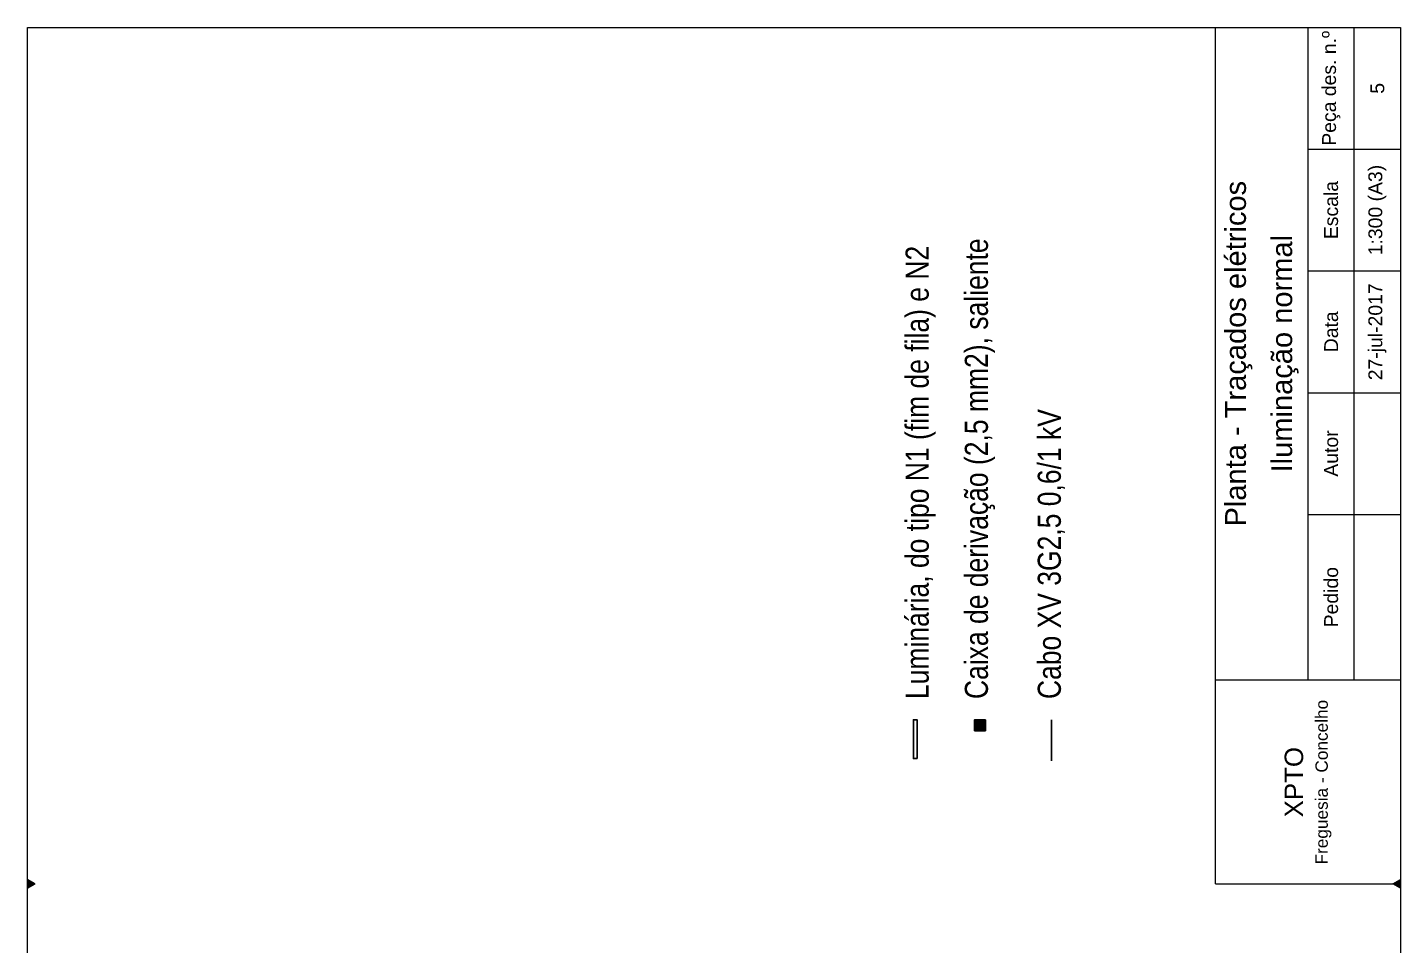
# Model space of a CAD drawing. Header units: millimetres. Extents: x -32 to 1412, y -324 to 2887.
# Drawn here: x 1207.4 to 1296.5, y 1895.6 to 1955.2 of the extents above; entities that cross this region are included whole.
import ezdxf

# ---------------------------------------------------------------- set-up
doc = ezdxf.new("R2010")
doc.units = ezdxf.units.MM
doc.header["$LTSCALE"] = 0.5
doc.layers.get('0').update_dxf_attribs({"linetype": 'CONTINUOUS'})
doc.layers.add('ESQUADRIA', color=7, linetype='CONTINUOUS')
doc.layers.add('luminarias', color=1, linetype='CONTINUOUS', lineweight=30)
doc.layers.add('quadros eletricos', color=3, linetype='CONTINUOUS', lineweight=30)
doc.styles.add('Arial nw', font='ARIALN.TTF')
doc.styles.add('ITED_3', font='romans.shx', dxfattribs={"width": 0.9, "height": 0.1})

msp = doc.modelspace()

# ---------------------------------------------------------------- hatches: boundary and pattern name
for points in [[(1207.902, 1899.585), (1207.403, 1899.873), (1207.403, 1899.297)], [(1296.016, 1899.585), (1296.515, 1899.873), (1296.515, 1899.297)]]:
    msp.add_hatch(color=7).paths.add_polyline_path(points)
at = {"layer": 'quadros eletricos', "ltscale": 10}
msp.add_hatch(color=256, dxfattribs=at).paths.add_polyline_path([(1269.571, 1910.231), (1268.866, 1910.231), (1268.866, 1909.526), (1269.571, 1909.526)])

# ---------------------------------------------------------------- linework, layer by layer
msp.add_line((1284.514, 1899.585), (1296.515, 1899.585))
at = {"color": 7}
for points in [[(1207.902, 1899.585), (1207.403, 1899.873), (1207.403, 1899.297)], [(1296.016, 1899.585), (1296.515, 1899.873), (1296.515, 1899.297)]]:
    msp.add_lwpolyline(points, close=True, dxfattribs=at)
at = {"layer": 'ESQUADRIA'}
for p, q in [((1207.403, 1829.015), (1207.403, 1955.163)), ((1207.403, 1955.163), (1296.515, 1955.163)), ((1284.514, 1899.585), (1284.514, 1955.163)), ((1290.514, 1912.819), (1290.514, 1955.163)), ((1293.515, 1912.819), (1293.515, 1955.163)), ((1296.515, 1955.163), (1296.515, 1892.084)), ((1290.514, 1947.263), (1296.515, 1947.263)), ((1290.514, 1939.363), (1296.515, 1939.363)), ((1290.514, 1931.462), (1296.515, 1931.462)), ((1290.514, 1923.562), (1296.515, 1923.562)), ((1290.514, 1912.819), (1290.514, 1923.562)), ((1284.514, 1912.819), (1296.515, 1912.819))]:
    msp.add_line(p, q, dxfattribs=at)
at = {"layer": 'luminarias', "ltscale": 10}
msp.add_lwpolyline([(1265.137, 1907.711), (1265.137, 1910.231), (1264.897, 1910.231), (1264.897, 1907.711), (1265.137, 1907.711)], dxfattribs=at)
at = {"layer": 'quadros eletricos', "ltscale": 10}
msp.add_line((1273.86, 1910.231), (1273.86, 1907.562), dxfattribs=at)
msp.add_lwpolyline([(1269.571, 1910.231), (1268.866, 1910.231), (1268.866, 1909.526), (1269.571, 1909.526)], close=True, dxfattribs=at)

# ---------------------------------------------------------------- texts
at = {"layer": 'ESQUADRIA', "attachment_point": 5, "rotation": 90, "style": 'ITED_3'}
for s, width, heights, insert, char_height in [('{\\fArial|b0|i0|c0|p34;\\W1;Peça des. n.º}', 7.76709, [0], (1292.015, 1951.213), 0.90012), ('{\\fArial|b0|i0|c0|p34;\\W1;5}', 12.97873, [3.282], (1295.015, 1951.213), 0.90012), ('{\\fArial|b0|i0|c0|p34;\\W1;1:300 (A3)}', 15.21382, [2.511], (1295.015, 1943.313), 0.90012), ('{\\fArial|b0|i0|c0|p34;\\W1;Planta - Traçados elétricos}', 83.62114, [5.133], (1286.014, 1933.991), 1.35019), ('{\\fArial|b0|i0|c0|p34;\\W1;Escala}', 3.38711, [0], (1292.015, 1943.313), 0.90012), ('{\\fArial|b0|i0|c0|p34;\\W1;Iluminação normal}', 41.46559, [5.133], (1289.014, 1933.991), 1.35019), ('{\\fArial|b0|i0|c0|p34;\\W1;27-jul-2017}', 15.14479, [3.742], (1295.015, 1935.412), 0.90012), ('{\\fArial|b0|i0|c0|p34;\\W1;Data}', 3.38711, [0], (1292.015, 1935.412), 0.90012), ('{\\fArial|b0|i0|c0|p34;\\W1;Autor}', 3.38711, [0], (1292.015, 1927.512), 0.90012), ('{\\fArial|b0|i0|c0|p34;\\W1;Pedido}', 3.38711, [0.655], (1292.015, 1918.19), 0.90012), ('{\\fArial|b0|i0|c0|p34;\\H0.49993x;\\W1;XPTO\\P\\H0.66667x;Freguesia - Concelho}', 25.11269, [13.135], (1290.514, 1906.184), 2.40033)]:
    msp.add_mtext_dynamic_manual_height_columns(s, width=width, gutter_width=0.5, heights=heights, dxfattribs=dict(at, insert=insert, char_height=char_height))
at = {"layer": 'quadros eletricos', "char_height": 1.5, "attachment_point": 4, "rotation": 90, "style": 'Arial nw'}
for s, insert in [('Luminária, do tipo N1 (fim de fila) e N2', (1265.369, 1911.579)), ('Caixa de derivação (2,5 mm2), saliente', (1269.218, 1911.579)), ('Cabo XV 3G2,5 0,6/1 kV', (1273.86, 1911.579))]:
    msp.add_mtext_dynamic_manual_height_columns(s, width=37.21348, gutter_width=2, heights=[1.618], dxfattribs=dict(at, insert=insert))

doc.saveas('drawing.dxf')
